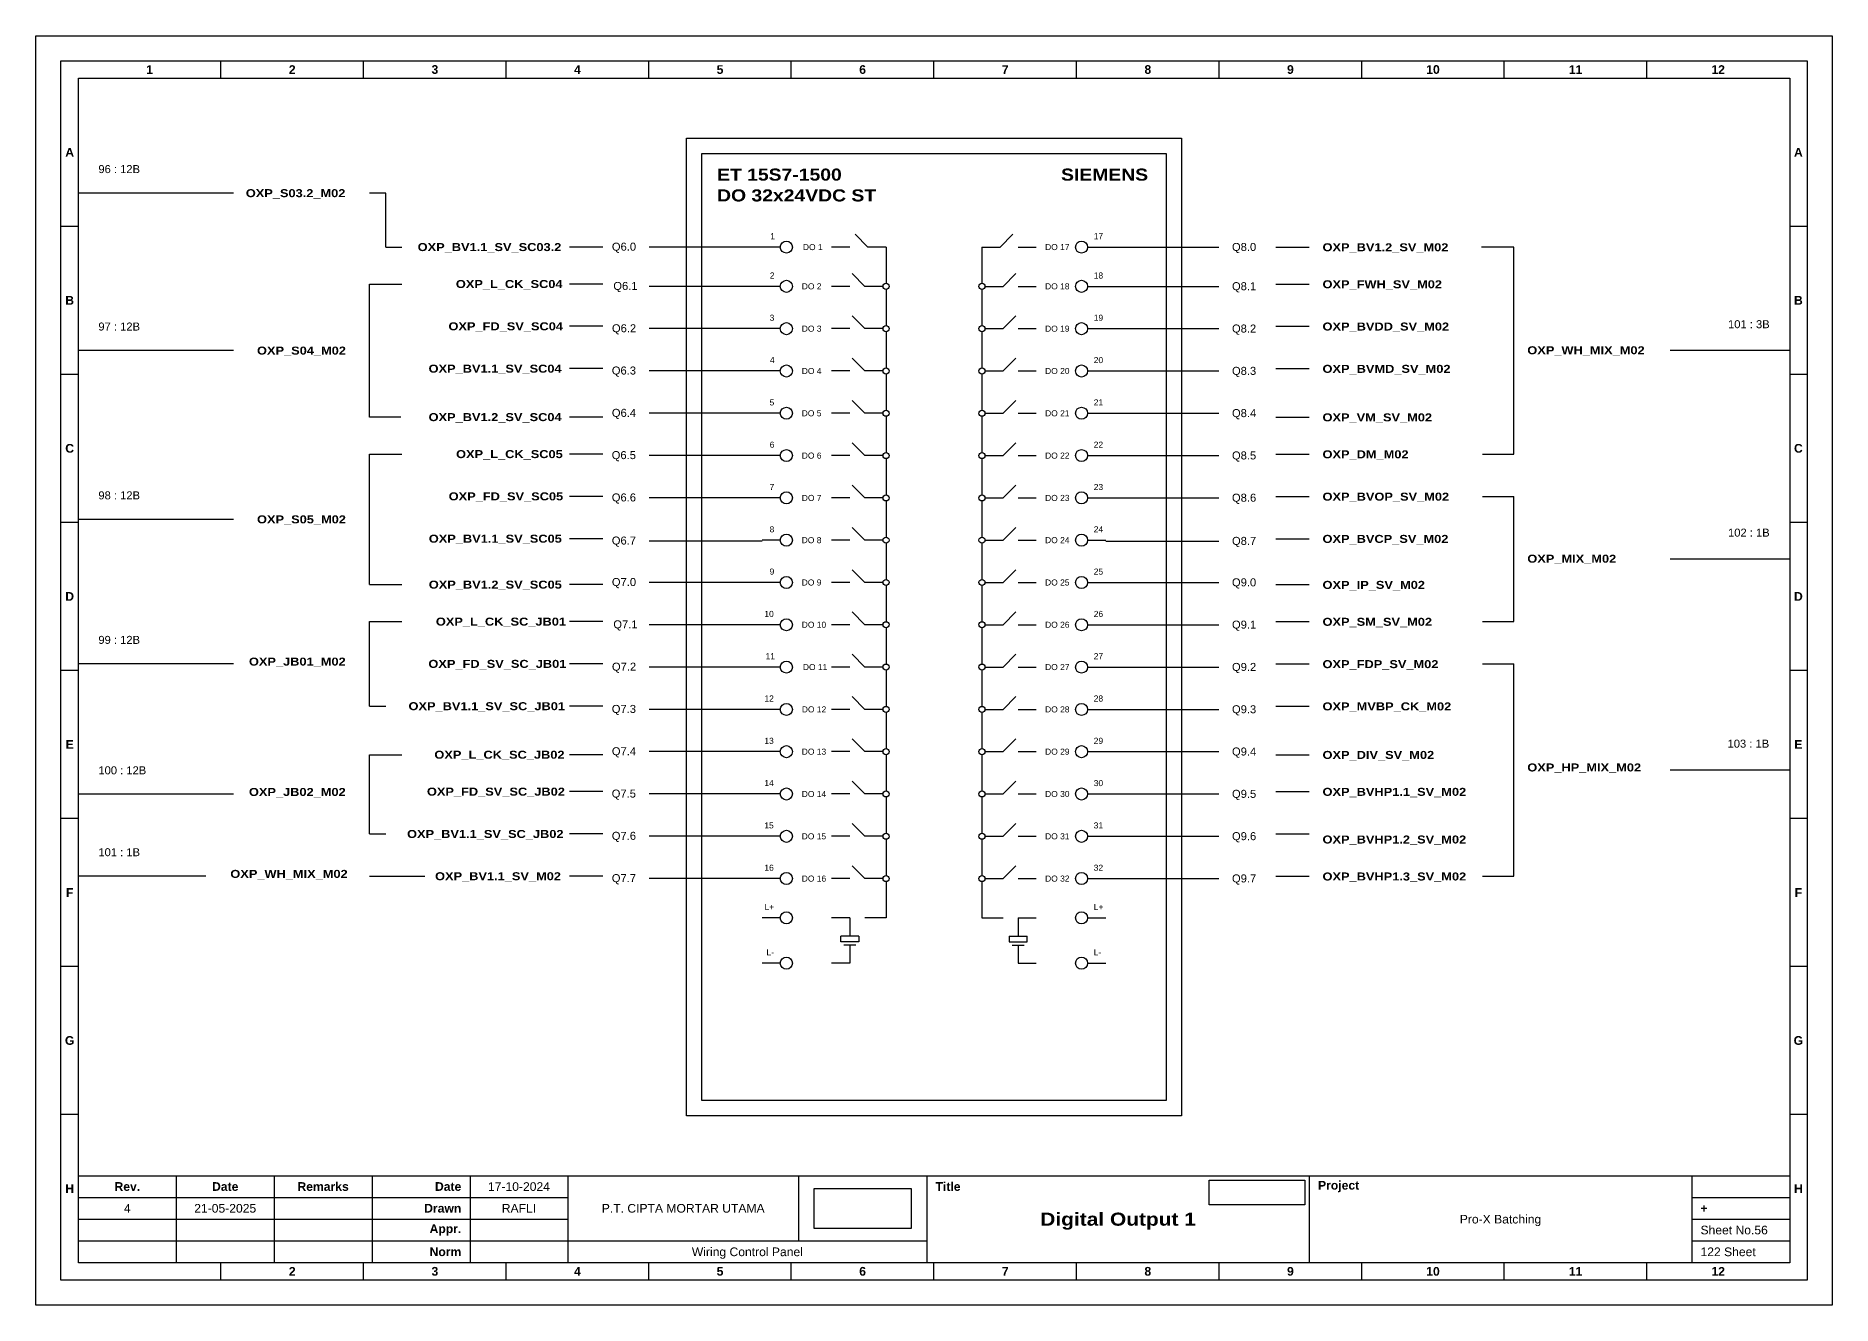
# Model space of a CAD drawing. Header units: centimetres. Extents: x 629 to 3405, y 1037 to 2279.
# Drawn here: x 2193.3 to 2462.7, y 1274.9 to 1465.4 of the extents above; entities that cross this region are included whole.
import ezdxf
from ezdxf.enums import TextEntityAlignment as Align

# ---------------------------------------------------------------- set-up
doc = ezdxf.new("R2010")
doc.units = ezdxf.units.CM
doc.header["$MEASUREMENT"] = 0
doc.styles.add('Bold', font='ariblk.ttf', dxfattribs={"height": 25.4})
doc.styles.get("Standard").update_dxf_attribs({"font": 'arial.ttf'})
picture_1 = doc.add_image_def('image1.png', size_in_pixel=(2048, 847))
picture_2 = doc.add_image_def('image2.png', size_in_pixel=(2092, 542))

# ---------------------------------------------------------------- blocks, each defined once
blk = doc.blocks.new('KOP MU PROJECT')
at = {"color": 6, "ltscale": 50}
for p, q in [((27.74, 184.05), (27.74, 186.66)), ((49.13, 184.05), (49.13, 186.66)), ((70.51, 184.05), (70.51, 186.66)), ((91.89, 184.05), (91.89, 186.66)), ((113.27, 184.05), (113.27, 186.66)), ((134.66, 184.05), (134.66, 186.66)), ((156.04, 184.05), (156.04, 186.66)), ((177.42, 184.05), (177.42, 186.66)), ((198.8, 184.05), (198.8, 186.66)), ((220.19, 184.05), (220.19, 186.66)), ((241.57, 184.05), (241.57, 186.66)), ((6.36, 161.84), (3.75, 161.84)), ((265.59, 161.84), (262.98, 161.84)), ((6.36, 139.63), (3.75, 139.63)), ((265.59, 139.63), (262.98, 139.63)), ((6.36, 117.42), (3.75, 117.42)), ((265.59, 117.42), (262.98, 117.42)), ((6.36, 95.22), (3.75, 95.22)), ((265.59, 95.22), (262.98, 95.22)), ((6.36, 73.01), (3.75, 73.01)), ((265.59, 73.01), (262.98, 73.01)), ((6.36, 50.8), (3.75, 50.8)), ((265.59, 50.8), (262.98, 50.8)), ((6.36, 28.59), (3.75, 28.59)), ((265.59, 28.59), (262.98, 28.59)), ((27.74, 3.75), (27.74, 6.36)), ((49.13, 3.75), (49.13, 6.36)), ((70.51, 3.75), (70.51, 6.36)), ((91.89, 3.75), (91.89, 6.36)), ((113.27, 3.75), (113.27, 6.36)), ((134.66, 3.75), (134.66, 6.36)), ((156.04, 3.75), (156.04, 6.36)), ((177.42, 3.75), (177.42, 6.36)), ((198.8, 3.75), (198.8, 6.36)), ((220.19, 3.75), (220.19, 6.36)), ((241.57, 3.75), (241.57, 6.36))]:
    blk.add_line(p, q, dxfattribs=at)
at = {"ltscale": 50}
for p, q in [((6.36, 19.41), (262.98, 19.41)), ((21.04, 19.41), (21.04, 6.36)), ((35.72, 19.41), (35.72, 6.36)), ((50.41, 19.41), (50.41, 6.36)), ((65.09, 19.41), (65.09, 6.36)), ((79.77, 19.41), (79.77, 6.36)), ((114.35, 19.41), (114.35, 9.62)), ((133.6, 19.41), (133.6, 6.36)), ((190.95, 19.41), (190.95, 6.36)), ((248.3, 19.41), (248.3, 6.36)), ((6.36, 16.15), (79.77, 16.15)), ((248.3, 16.15), (262.98, 16.15)), ((6.36, 12.89), (79.77, 12.89)), ((248.3, 12.89), (262.98, 12.89)), ((6.36, 9.62), (133.6, 9.62)), ((248.3, 9.62), (262.98, 9.62))]:
    blk.add_line(p, q, dxfattribs=at)
at = {"color": 1, "ltscale": 50}
blk.add_lwpolyline([(269.34, 0), (0, 0), (0, 190.41), (269.34, 190.41)], close=True, dxfattribs=at)
at = {"color": 6, "ltscale": 50}
for points in [[(265.59, 3.75), (3.75, 3.75), (3.75, 186.66), (265.59, 186.66)], [(262.98, 6.36), (6.36, 6.36), (6.36, 184.05), (262.98, 184.05)]]:
    blk.add_lwpolyline(points, close=True, dxfattribs=at)
at = {"ltscale": 50, "char_height": 1.305, "attachment_point": 4}
for s, width, heights, insert in [('\\pxqc;{\\fArial|b1|i0|c0|p34;1}', 21.3825, [2.51], (6.36, 185.36)), ('\\pxqc;{\\fArial|b1|i0|c0|p34;2}', 21.3825, [2.51], (27.74, 185.36)), ('\\pxqc;{\\fArial|b1|i0|c0|p34;3}', 21.3825, [2.51], (49.13, 185.36)), ('\\pxqc;{\\fArial|b1|i0|c0|p34;4}', 21.3825, [2.51], (70.51, 185.36)), ('\\pxqc;{\\fArial|b1|i0|c0|p34;5}', 21.3825, [2.51], (91.89, 185.36)), ('\\pxqc;{\\fArial|b1|i0|c0|p34;6}', 21.3825, [2.51], (113.27, 185.36)), ('\\pxqc;{\\fArial|b1|i0|c0|p34;7}', 21.3825, [2.51], (134.66, 185.36)), ('\\pxqc;{\\fArial|b1|i0|c0|p34;8}', 21.3825, [2.51], (156.04, 185.36)), ('\\pxqc;{\\fArial|b1|i0|c0|p34;9}', 21.3825, [2.51], (177.42, 185.36)), ('\\pxqc;{\\fArial|b1|i0|c0|p34;10}', 21.3825, [2.51], (198.8, 185.36)), ('\\pxqc;{\\fArial|b1|i0|c0|p34;11}', 21.3825, [2.51], (220.19, 185.36)), ('\\pxqc;{\\fArial|b1|i0|c0|p34;12}', 21.3825, [2.51], (241.57, 185.36)), ('\\pxqc;{\\fArial|b1|i0|c0|p34;A}', 2.61, [2.51], (3.75, 172.95)), ('\\pxqc;{\\fArial|b1|i0|c0|p34;A}', 2.61, [2.51], (262.98, 172.95)), ('\\pxqc;{\\fArial|b1|i0|c0|p34;B}', 2.61, [2.51], (3.75, 150.74)), ('\\pxqc;{\\fArial|b1|i0|c0|p34;B}', 2.61, [2.51], (262.98, 150.74)), ('\\pxqc;{\\fArial|b1|i0|c0|p34;C}', 2.61, [2.51], (3.75, 128.53)), ('\\pxqc;{\\fArial|b1|i0|c0|p34;C}', 2.61, [2.51], (262.98, 128.53)), ('\\pxqc;{\\fArial|b1|i0|c0|p34;D}', 2.61, [2.51], (3.75, 106.32)), ('\\pxqc;{\\fArial|b1|i0|c0|p34;D}', 2.61, [2.51], (262.98, 106.32)), ('\\pxqc;{\\fArial|b1|i0|c0|p34;E}', 2.61, [2.51], (3.75, 84.11)), ('\\pxqc;{\\fArial|b1|i0|c0|p34;E}', 2.61, [2.51], (262.98, 84.11)), ('\\pxqc;{\\fArial|b1|i0|c0|p34;F}', 2.61, [2.51], (3.75, 61.9)), ('\\pxqc;{\\fArial|b1|i0|c0|p34;F}', 2.61, [2.51], (262.98, 61.9)), ('\\pxqc;{\\fArial|b1|i0|c0|p34;G}', 2.61, [2.51], (3.75, 39.69)), ('\\pxqc;{\\fArial|b1|i0|c0|p34;G}', 2.61, [2.51], (262.98, 39.69)), ('\\pxqc;{\\fArial|b1|i0|c0|p34;H}', 2.61, [2.51], (3.75, 17.47)), ('\\pxqc;{\\fArial|b1|i0|c0|p34;Rev.}', 14.6811, [2.88], (6.36, 17.78)), ('\\pxqc;{\\fArial|b1|i0|c0|p34;Date}', 14.6811, [2.88], (21.04, 17.78)), ('\\pxqc;{\\fArial|b1|i0|c0|p34;Remarks}', 14.6811, [2.88], (35.72, 17.78)), ('\\pxqr;{\\fArial|b1|i0|c0|p34;Date}', 13.3761, [2.88], (50.41, 17.78)), ('\\pxql;{\\fArial|b1|i0|c0|p34;Title}', 50.2419, [2.88], (134.9, 17.78)), ('\\pxql;{\\fArial|b1|i0|c0|p34;Project}', 50.2419, [2.88], (192.25, 17.78)), ('\\pxqc;{\\fArial|b1|i0|c0|p34;H}', 2.61, [2.51], (262.98, 17.47)), ('\\pxqr;{\\fArial|b1|i0|c0|p34;Drawn}', 13.3761, [2.88], (50.41, 14.52)), ('\\pxql;{\\fArial|b1|i0|c0|p34;+}', 14.6811, [2.88], (249.61, 14.52)), ('\\pxqr;{\\fArial|b1|i0|c0|p34;Appr.}', 13.3761, [2.88], (50.41, 11.26)), ('\\pxqr;{\\fArial|b1|i0|c0|p34;Norm}', 13.3761, [2.88], (50.41, 7.99)), ('\\pxqc;{\\fArial|b1|i0|c0|p34;2}', 21.3825, [2.51], (27.74, 5.06)), ('\\pxqc;{\\fArial|b1|i0|c0|p34;3}', 21.3825, [2.51], (49.13, 5.06)), ('\\pxqc;{\\fArial|b1|i0|c0|p34;4}', 21.3825, [2.51], (70.51, 5.06)), ('\\pxqc;{\\fArial|b1|i0|c0|p34;5}', 21.3825, [2.51], (91.89, 5.06)), ('\\pxqc;{\\fArial|b1|i0|c0|p34;6}', 21.3825, [2.51], (113.27, 5.06)), ('\\pxqc;{\\fArial|b1|i0|c0|p34;7}', 21.3825, [2.51], (134.66, 5.06)), ('\\pxqc;{\\fArial|b1|i0|c0|p34;8}', 21.3825, [2.51], (156.04, 5.06)), ('\\pxqc;{\\fArial|b1|i0|c0|p34;9}', 21.3825, [2.51], (177.42, 5.06)), ('\\pxqc;{\\fArial|b1|i0|c0|p34;10}', 21.3825, [2.51], (198.8, 5.06)), ('\\pxqc;{\\fArial|b1|i0|c0|p34;11}', 21.3825, [2.51], (220.19, 5.06)), ('\\pxqc;{\\fArial|b1|i0|c0|p34;12}', 21.3825, [2.51], (241.57, 5.06))]:
    blk.add_mtext_dynamic_manual_height_columns(s, width=width, gutter_width=0.0326, heights=heights, dxfattribs=dict(at, insert=insert))
at = {"ltscale": 50}
for tag, p in [('DATECREATED', (72.43, 17.78)), ('REV', (13.7, 14.52)), ('REVDATE', (28.38, 14.52)), ('REMARKS', (43.06, 14.52)), ('DRAWN', (72.43, 14.52)), ('COMPANY', (97.06, 14.52)), ('PROJECT', (219.62, 12.89)), ('APPR', (72.43, 11.26)), ('NORM', (72.43, 7.99)), ('DRAWINGCATEGORY', (106.68, 7.99)), ('DESCRIPTION', (162.27, 10.03))]:
    blk.add_attdef(tag, text='', height=1.3, dxfattribs=at).set_placement(p, align=Align.MIDDLE_CENTER)
at = {"ltscale": 50, "style": 'Bold'}
blk.add_attdef('TITLE', text='', height=1.96, dxfattribs=at).set_placement((162.27, 12.89), align=Align.MIDDLE_CENTER)
at = {"ltscale": 50}
for tag, p in [('SHEETNUMBER', (249.61, 11.26)), ('TOTALSHEET', (249.61, 7.99))]:
    blk.add_attdef(tag, text='', height=1.3, dxfattribs=at).set_placement(p, align=Align.MIDDLE_LEFT)
image = blk.add_image(picture_1, insert=(116.72, 11.48), size_in_units=(14.5, 6), dxfattribs=at)
image.dxf.flags = 15
image = blk.add_image(picture_2, insert=(175.94, 15.04), size_in_units=(14.36, 3.72), dxfattribs=at)
image.dxf.flags = 15

msp = doc.modelspace()

# ---------------------------------------------------------------- linework, layer by layer
at = {"color": 146, "ltscale": 50, "true_color": 0x105689}
for p, q in [((2222.99, 1441.77), (2199.71, 1441.77)), ((2245.8, 1441.77), (2243.36, 1441.77)), ((2245.8, 1433.68), (2245.8, 1441.77)), ((2245.8, 1433.68), (2248.23, 1433.68)), ((2278.34, 1433.68), (2273.34, 1433.68)), ((2302.26, 1433.68), (2285.31, 1433.68)), ((2353.78, 1433.68), (2370.73, 1433.68)), ((2379.3, 1433.68), (2384.3, 1433.68)), ((2414.97, 1433.68), (2410.1, 1433.68)), ((2414.97, 1402.62), (2414.97, 1433.68)), ((2243.36, 1408.17), (2243.36, 1428.14)), ((2243.36, 1428.14), (2248.23, 1428.14)), ((2278.34, 1428.14), (2273.34, 1428.14)), ((2302.26, 1427.79), (2285.31, 1427.79)), ((2353.78, 1427.79), (2370.73, 1427.79)), ((2379.3, 1428.14), (2384.3, 1428.14)), ((2278.34, 1421.79), (2273.34, 1421.79)), ((2302.26, 1421.44), (2285.31, 1421.44)), ((2353.78, 1421.44), (2370.73, 1421.44)), ((2379.3, 1421.79), (2384.3, 1421.79)), ((2222.99, 1418.15), (2199.71, 1418.15)), ((2456.33, 1418.15), (2438.43, 1418.15)), ((2278.34, 1415.44), (2273.34, 1415.44)), ((2302.26, 1415.09), (2285.31, 1415.09)), ((2353.78, 1415.09), (2370.73, 1415.09)), ((2379.3, 1415.44), (2384.3, 1415.44)), ((2302.26, 1408.75), (2285.31, 1408.75)), ((2353.78, 1408.75), (2370.73, 1408.75)), ((2248.06, 1408.17), (2243.36, 1408.17)), ((2278.34, 1408.17), (2273.34, 1408.17)), ((2379.3, 1408.17), (2384.3, 1408.17)), ((2243.36, 1383.04), (2243.36, 1402.62)), ((2243.36, 1402.62), (2248.23, 1402.62)), ((2278.34, 1402.62), (2273.34, 1402.62)), ((2302.26, 1402.4), (2285.31, 1402.4)), ((2353.78, 1402.4), (2370.73, 1402.4)), ((2379.3, 1402.62), (2384.3, 1402.62)), ((2410.27, 1402.62), (2414.97, 1402.62)), ((2278.34, 1396.28), (2273.34, 1396.28)), ((2302.26, 1396.05), (2285.31, 1396.05)), ((2353.78, 1396.05), (2370.73, 1396.05)), ((2379.3, 1396.28), (2384.3, 1396.28)), ((2410.27, 1396.28), (2414.97, 1396.28)), ((2414.97, 1377.49), (2414.97, 1396.28)), ((2222.99, 1392.83), (2199.71, 1392.83)), ((2278.34, 1389.93), (2273.34, 1389.93)), ((2379.3, 1389.93), (2384.3, 1389.93)), ((2302.26, 1389.58), (2285.31, 1389.58)), ((2353.78, 1389.58), (2370.73, 1389.58)), ((2456.33, 1386.88), (2438.43, 1386.88)), ((2243.36, 1383.04), (2248.23, 1383.04)), ((2278.34, 1383.04), (2273.34, 1383.04)), ((2302.26, 1383.36), (2285.31, 1383.36)), ((2353.78, 1383.36), (2370.73, 1383.36)), ((2379.3, 1383.04), (2384.3, 1383.04)), ((2243.36, 1364.8), (2243.36, 1377.49)), ((2243.36, 1377.49), (2248.23, 1377.49)), ((2278.34, 1377.49), (2273.34, 1377.49)), ((2302.26, 1377.02), (2285.31, 1377.02)), ((2353.78, 1377.02), (2370.73, 1377.02)), ((2379.3, 1377.49), (2384.3, 1377.49)), ((2410.27, 1377.49), (2414.97, 1377.49)), ((2222.99, 1371.15), (2199.71, 1371.15)), ((2278.34, 1371.15), (2273.34, 1371.15)), ((2379.3, 1371.15), (2384.3, 1371.15)), ((2410.27, 1371.15), (2414.97, 1371.15)), ((2414.97, 1339.29), (2414.97, 1371.15)), ((2302.26, 1370.67), (2285.31, 1370.67)), ((2353.78, 1370.67), (2370.73, 1370.67)), ((2243.36, 1364.8), (2245.8, 1364.8)), ((2278.34, 1364.8), (2273.34, 1364.8)), ((2302.26, 1364.32), (2285.31, 1364.32)), ((2353.78, 1364.32), (2370.73, 1364.32)), ((2379.3, 1364.8), (2384.3, 1364.8)), ((2243.36, 1345.63), (2243.36, 1357.52)), ((2243.36, 1357.52), (2248.23, 1357.52)), ((2278.34, 1357.52), (2273.34, 1357.52)), ((2302.26, 1357.98), (2285.31, 1357.98)), ((2353.78, 1357.98), (2370.73, 1357.98)), ((2379.3, 1357.52), (2384.3, 1357.52)), ((2456.33, 1355.22), (2438.43, 1355.22)), ((2222.99, 1351.58), (2199.71, 1351.58)), ((2278.34, 1351.98), (2273.34, 1351.98)), ((2302.26, 1351.63), (2285.31, 1351.63)), ((2353.78, 1351.63), (2370.73, 1351.63)), ((2379.3, 1351.98), (2384.3, 1351.98)), ((2243.36, 1345.63), (2245.8, 1345.63)), ((2278.34, 1345.63), (2273.34, 1345.63)), ((2302.26, 1345.28), (2285.31, 1345.28)), ((2353.78, 1345.28), (2370.73, 1345.28)), ((2379.3, 1345.63), (2384.3, 1345.63)), ((2218.82, 1339.29), (2199.71, 1339.29)), ((2243.36, 1339.29), (2251.66, 1339.29)), ((2278.34, 1339.29), (2273.34, 1339.29)), ((2302.26, 1338.94), (2285.31, 1338.94)), ((2353.78, 1338.94), (2370.73, 1338.94)), ((2379.3, 1339.29), (2384.3, 1339.29)), ((2410.27, 1339.29), (2414.97, 1339.29))]:
    msp.add_line(p, q, dxfattribs=at)
at = {"ltscale": 50}
for p, q in [((2318.11, 1433.68), (2316.19, 1435.6)), ((2337.92, 1433.68), (2339.85, 1435.6)), ((2315.39, 1433.68), (2312.67, 1433.68)), ((2320.83, 1433.68), (2318.11, 1433.68)), ((2320.83, 1433.68), (2320.83, 1428.24)), ((2335.2, 1433.68), (2337.92, 1433.68)), ((2335.2, 1433.68), (2335.2, 1428.24)), ((2340.64, 1433.68), (2343.36, 1433.68)), ((2315.39, 1427.79), (2312.67, 1427.79)), ((2317.66, 1427.79), (2315.73, 1429.71)), ((2320.38, 1427.79), (2317.66, 1427.79)), ((2335.66, 1427.79), (2338.38, 1427.79)), ((2338.38, 1427.79), (2340.3, 1429.71)), ((2340.64, 1427.79), (2343.36, 1427.79)), ((2320.83, 1427.33), (2320.83, 1421.89)), ((2335.2, 1427.33), (2335.2, 1421.89)), ((2317.66, 1421.44), (2315.73, 1423.36)), ((2338.38, 1421.44), (2340.3, 1423.36)), ((2315.39, 1421.44), (2312.67, 1421.44)), ((2320.38, 1421.44), (2317.66, 1421.44)), ((2320.83, 1420.99), (2320.83, 1415.55)), ((2335.2, 1420.99), (2335.2, 1415.55)), ((2335.66, 1421.44), (2338.38, 1421.44)), ((2340.64, 1421.44), (2343.36, 1421.44)), ((2317.66, 1415.09), (2315.73, 1417.02)), ((2338.38, 1415.09), (2340.3, 1417.02)), ((2315.39, 1415.09), (2312.67, 1415.09)), ((2320.38, 1415.09), (2317.66, 1415.09)), ((2320.83, 1414.64), (2320.83, 1409.2)), ((2335.2, 1414.64), (2335.2, 1409.2)), ((2335.66, 1415.09), (2338.38, 1415.09)), ((2340.64, 1415.09), (2343.36, 1415.09)), ((2315.39, 1408.75), (2312.67, 1408.75)), ((2317.66, 1408.75), (2315.73, 1410.67)), ((2320.38, 1408.75), (2317.66, 1408.75)), ((2335.66, 1408.75), (2338.38, 1408.75)), ((2338.38, 1408.75), (2340.3, 1410.67)), ((2340.64, 1408.75), (2343.36, 1408.75)), ((2320.83, 1408.29), (2320.83, 1402.85)), ((2335.2, 1408.29), (2335.2, 1402.85)), ((2317.66, 1402.4), (2315.73, 1404.32)), ((2338.38, 1402.4), (2340.3, 1404.32)), ((2315.39, 1402.4), (2312.67, 1402.4)), ((2320.38, 1402.4), (2317.66, 1402.4)), ((2320.83, 1401.95), (2320.83, 1396.51)), ((2335.2, 1401.95), (2335.2, 1396.51)), ((2335.66, 1402.4), (2338.38, 1402.4)), ((2340.64, 1402.4), (2343.36, 1402.4)), ((2317.66, 1396.05), (2315.73, 1397.98)), ((2338.38, 1396.05), (2340.3, 1397.98)), ((2315.39, 1396.05), (2312.67, 1396.05)), ((2320.38, 1396.05), (2317.66, 1396.05)), ((2320.83, 1395.6), (2320.83, 1390.16)), ((2335.2, 1395.6), (2335.2, 1390.16)), ((2335.66, 1396.05), (2338.38, 1396.05)), ((2340.64, 1396.05), (2343.36, 1396.05)), ((2317.66, 1389.71), (2315.73, 1391.63)), ((2338.38, 1389.71), (2340.3, 1391.63)), ((2315.39, 1389.71), (2312.67, 1389.71)), ((2320.38, 1389.71), (2317.66, 1389.71)), ((2320.83, 1389.25), (2320.83, 1383.81)), ((2335.2, 1389.25), (2335.2, 1383.81)), ((2335.66, 1389.71), (2338.38, 1389.71)), ((2340.64, 1389.71), (2343.36, 1389.71)), ((2317.66, 1383.36), (2315.73, 1385.28)), ((2338.38, 1383.36), (2340.3, 1385.28)), ((2315.39, 1383.36), (2312.67, 1383.36)), ((2320.38, 1383.36), (2317.66, 1383.36)), ((2320.83, 1382.91), (2320.83, 1377.47)), ((2335.2, 1382.91), (2335.2, 1377.47)), ((2335.66, 1383.36), (2338.38, 1383.36)), ((2340.64, 1383.36), (2343.36, 1383.36)), ((2315.39, 1377.02), (2312.67, 1377.02)), ((2317.66, 1377.02), (2315.73, 1378.94)), ((2320.38, 1377.02), (2317.66, 1377.02)), ((2320.83, 1376.56), (2320.83, 1371.12)), ((2335.2, 1376.56), (2335.2, 1371.12)), ((2335.66, 1377.02), (2338.38, 1377.02)), ((2338.38, 1377.02), (2340.3, 1378.94)), ((2340.64, 1377.02), (2343.36, 1377.02)), ((2317.66, 1370.67), (2315.73, 1372.59)), ((2338.38, 1370.67), (2340.3, 1372.59)), ((2315.39, 1370.67), (2312.67, 1370.67)), ((2320.38, 1370.67), (2317.66, 1370.67)), ((2320.83, 1370.22), (2320.83, 1364.78)), ((2335.2, 1370.22), (2335.2, 1364.78)), ((2335.66, 1370.67), (2338.38, 1370.67)), ((2340.64, 1370.67), (2343.36, 1370.67)), ((2317.66, 1364.32), (2315.73, 1366.25)), ((2338.38, 1364.32), (2340.3, 1366.25)), ((2315.39, 1364.32), (2312.67, 1364.32)), ((2320.38, 1364.32), (2317.66, 1364.32)), ((2320.83, 1363.87), (2320.83, 1358.43)), ((2335.2, 1363.87), (2335.2, 1358.43)), ((2335.66, 1364.32), (2338.38, 1364.32)), ((2340.64, 1364.32), (2343.36, 1364.32)), ((2315.39, 1357.98), (2312.67, 1357.98)), ((2317.66, 1357.98), (2315.73, 1359.9)), ((2320.38, 1357.98), (2317.66, 1357.98)), ((2320.83, 1357.52), (2320.83, 1352.08)), ((2335.2, 1357.52), (2335.2, 1352.08)), ((2335.66, 1357.98), (2338.38, 1357.98)), ((2338.38, 1357.98), (2340.3, 1359.9)), ((2340.64, 1357.98), (2343.36, 1357.98)), ((2317.66, 1351.63), (2315.73, 1353.55)), ((2338.38, 1351.63), (2340.3, 1353.55)), ((2315.39, 1351.63), (2312.67, 1351.63)), ((2320.38, 1351.63), (2317.66, 1351.63)), ((2320.83, 1351.18), (2320.83, 1345.74)), ((2335.2, 1351.18), (2335.2, 1345.74)), ((2335.66, 1351.63), (2338.38, 1351.63)), ((2340.64, 1351.63), (2343.36, 1351.63)), ((2317.66, 1345.28), (2315.73, 1347.21)), ((2338.38, 1345.28), (2340.3, 1347.21)), ((2315.39, 1345.28), (2312.67, 1345.28)), ((2320.38, 1345.28), (2317.66, 1345.28)), ((2320.83, 1344.83), (2320.83, 1339.39)), ((2335.2, 1344.83), (2335.2, 1339.39)), ((2335.66, 1345.28), (2338.38, 1345.28)), ((2340.64, 1345.28), (2343.36, 1345.28)), ((2315.39, 1338.94), (2312.67, 1338.94)), ((2317.66, 1338.94), (2315.73, 1340.86)), ((2320.38, 1338.94), (2317.66, 1338.94)), ((2335.66, 1338.94), (2338.38, 1338.94)), ((2338.38, 1338.94), (2340.3, 1340.86)), ((2340.64, 1338.94), (2343.36, 1338.94)), ((2320.83, 1338.48), (2320.83, 1333.04)), ((2335.2, 1338.48), (2335.2, 1333.04)), ((2315.39, 1333.04), (2312.67, 1333.04)), ((2315.39, 1333.04), (2315.39, 1330.32)), ((2320.83, 1333.04), (2317.66, 1333.04)), ((2335.2, 1333.04), (2338.38, 1333.04)), ((2340.64, 1333.04), (2343.36, 1333.04)), ((2340.64, 1333.04), (2340.64, 1330.32)), ((2316.75, 1330.32), (2314.03, 1330.32)), ((2314.03, 1329.43), (2314.03, 1330.32)), ((2316.75, 1329.43), (2314.03, 1329.43)), ((2316.3, 1328.96), (2314.48, 1328.96)), ((2315.39, 1328.96), (2315.39, 1326.24)), ((2316.75, 1330.32), (2316.75, 1329.43)), ((2339.28, 1330.32), (2342, 1330.32)), ((2339.28, 1330.32), (2339.28, 1329.43)), ((2339.28, 1329.43), (2342, 1329.43)), ((2339.74, 1328.96), (2341.55, 1328.96)), ((2340.64, 1328.96), (2340.64, 1326.24)), ((2342, 1329.43), (2342, 1330.32)), ((2315.39, 1326.24), (2312.67, 1326.24)), ((2340.64, 1326.24), (2343.36, 1326.24))]:
    msp.add_line(p, q, dxfattribs=at)
at = {"color": 6, "ltscale": 50}
for p, q in [((2304.98, 1433.68), (2302.26, 1433.68)), ((2351.06, 1433.68), (2353.78, 1433.68)), ((2304.98, 1427.79), (2302.26, 1427.79)), ((2351.06, 1427.79), (2353.78, 1427.79)), ((2304.98, 1421.44), (2302.26, 1421.44)), ((2351.06, 1421.44), (2353.78, 1421.44)), ((2304.98, 1415.09), (2302.26, 1415.09)), ((2351.06, 1415.09), (2353.78, 1415.09)), ((2304.98, 1408.75), (2302.26, 1408.75)), ((2351.06, 1408.75), (2353.78, 1408.75)), ((2304.98, 1402.4), (2302.26, 1402.4)), ((2351.06, 1402.4), (2353.78, 1402.4)), ((2304.98, 1396.05), (2302.26, 1396.05)), ((2351.06, 1396.05), (2353.78, 1396.05)), ((2304.98, 1389.71), (2302.26, 1389.71)), ((2351.06, 1389.71), (2353.78, 1389.71)), ((2304.98, 1383.36), (2302.26, 1383.36)), ((2351.06, 1383.36), (2353.78, 1383.36)), ((2304.98, 1377.02), (2302.26, 1377.02)), ((2351.06, 1377.02), (2353.78, 1377.02)), ((2304.98, 1370.67), (2302.26, 1370.67)), ((2351.06, 1370.67), (2353.78, 1370.67)), ((2304.98, 1364.32), (2302.26, 1364.32)), ((2351.06, 1364.32), (2353.78, 1364.32)), ((2304.98, 1357.98), (2302.26, 1357.98)), ((2351.06, 1357.98), (2353.78, 1357.98)), ((2304.98, 1351.63), (2302.26, 1351.63)), ((2351.06, 1351.63), (2353.78, 1351.63)), ((2304.98, 1345.28), (2302.26, 1345.28)), ((2351.06, 1345.28), (2353.78, 1345.28)), ((2304.98, 1338.94), (2302.26, 1338.94)), ((2351.06, 1338.94), (2353.78, 1338.94)), ((2304.98, 1333.04), (2302.26, 1333.04)), ((2351.06, 1333.04), (2353.78, 1333.04)), ((2304.98, 1326.24), (2302.26, 1326.24)), ((2351.06, 1326.24), (2353.78, 1326.24))]:
    msp.add_line(p, q, dxfattribs=at)
at = {"ltscale": 50}
msp.add_lwpolyline([(2290.92, 1450), (2365.11, 1450), (2365.11, 1303.36), (2290.92, 1303.36)], close=True, dxfattribs=at)
at = {"color": 6, "ltscale": 50}
msp.add_lwpolyline([(2293.19, 1447.73), (2362.84, 1447.73), (2362.84, 1305.63), (2293.19, 1305.63)], close=True, dxfattribs=at)
at = {"color": 6, "ltscale": 20}
for centre in [(2305.88, 1433.68), (2350.15, 1433.68), (2305.88, 1427.79), (2350.15, 1427.79), (2305.88, 1421.44), (2350.15, 1421.44), (2305.88, 1415.09), (2350.15, 1415.09), (2305.88, 1408.75), (2350.15, 1408.75), (2305.88, 1402.4), (2350.15, 1402.4), (2305.88, 1396.05), (2350.15, 1396.05), (2305.88, 1389.71), (2350.15, 1389.71), (2305.88, 1383.36), (2350.15, 1383.36), (2305.88, 1377.02), (2350.15, 1377.02), (2305.88, 1370.67), (2350.15, 1370.67), (2305.88, 1364.32), (2350.15, 1364.32), (2305.88, 1357.98), (2350.15, 1357.98), (2305.88, 1351.63), (2350.15, 1351.63), (2305.88, 1345.28), (2350.15, 1345.28), (2305.88, 1338.94), (2350.15, 1338.94), (2305.88, 1333.04), (2350.15, 1333.04), (2305.88, 1326.24), (2350.15, 1326.24)]:
    msp.add_circle(centre, 0.907, dxfattribs=at)
at = {"ltscale": 20}
for centre in [(2320.83, 1427.79), (2335.2, 1427.79), (2320.83, 1421.44), (2335.2, 1421.44), (2320.83, 1415.09), (2335.2, 1415.09), (2320.83, 1408.75), (2335.2, 1408.75), (2320.83, 1402.4), (2335.2, 1402.4), (2320.83, 1396.05), (2335.2, 1396.05), (2320.83, 1389.71), (2335.2, 1389.71), (2320.83, 1383.36), (2335.2, 1383.36), (2320.83, 1377.02), (2335.2, 1377.02), (2320.83, 1370.67), (2335.2, 1370.67), (2320.83, 1364.32), (2335.2, 1364.32), (2320.83, 1357.98), (2335.2, 1357.98), (2320.83, 1351.63), (2335.2, 1351.63), (2320.83, 1345.28), (2335.2, 1345.28), (2320.83, 1338.94), (2335.2, 1338.94)]:
    msp.add_circle(centre, 0.453, dxfattribs=at)

# ---------------------------------------------------------------- block references
msp.add_blockref('KOP MU PROJECT', (2193.35, 1274.95)).add_auto_attribs({'TITLE': 'Digital Output 1', 'PROJECT': 'Pro-X Batching', 'COMPANY': 'P.T. CIPTA MORTAR UTAMA', 'DRAWINGCATEGORY': 'Wiring Control Panel', 'DRAWN': 'RAFLI', 'DATECREATED': '17-10-2024', 'REVDATE': '21-05-2025', 'REV': '4', 'SHEETNUMBER': 'Sheet No.56', 'TOTALSHEET': '122 Sheet'})

# ---------------------------------------------------------------- texts
at = {"ltscale": 500}
for s, height, p in [('96 : 12B', 1.2, (2202.71, 1444.42, -2)), ('1', 0.907, (2303.46, 1434.59)), ('17', 0.907, (2351.97, 1434.59)), ('2', 0.907, (2303.4, 1428.69)), ('18', 0.907, (2351.97, 1428.69)), ('97 : 12B', 1.2, (2202.71, 1420.8, -2)), ('3', 0.907, (2303.37, 1422.35)), ('19', 0.907, (2351.97, 1422.35)), ('4', 0.907, (2303.41, 1416)), ('20', 0.907, (2351.97, 1416)), ('5', 0.907, (2303.36, 1409.65)), ('21', 0.907, (2351.97, 1409.65)), ('6', 0.907, (2303.38, 1403.31)), ('22', 0.907, (2351.97, 1403.31)), ('7', 0.907, (2303.36, 1396.96)), ('23', 0.907, (2351.97, 1396.96)), ('98 : 12B', 1.2, (2202.71, 1395.47, -2)), ('8', 0.907, (2303.37, 1390.61)), ('24', 0.907, (2351.97, 1390.61)), ('9', 0.907, (2303.37, 1384.27)), ('25', 0.907, (2351.97, 1384.27)), ('10', 0.907, (2302.58, 1377.92)), ('26', 0.907, (2351.97, 1377.92)), ('99 : 12B', 1.2, (2202.71, 1373.79, -2)), ('11', 0.907, (2302.76, 1371.58)), ('27', 0.907, (2351.97, 1371.58)), ('12', 0.907, (2302.59, 1365.23)), ('28', 0.907, (2351.97, 1365.23)), ('13', 0.907, (2302.58, 1358.88)), ('29', 0.907, (2351.97, 1358.88)), ('100 : 12B', 1.2, (2202.71, 1354.22, -2)), ('14', 0.907, (2302.58, 1352.54)), ('30', 0.907, (2351.97, 1352.54)), ('15', 0.907, (2302.57, 1346.19)), ('31', 0.907, (2351.97, 1346.19)), ('101 : 1B', 1.2, (2202.71, 1341.93, -2)), ('16', 0.907, (2302.58, 1339.84)), ('32', 0.907, (2351.97, 1339.84)), ('L+', 0.907, (2302.6, 1333.95)), ('L+', 0.907, (2351.97, 1333.95)), ('L-', 0.907, (2302.89, 1327.15)), ('L-', 0.907, (2351.97, 1327.15))]:
    msp.add_text(s, height=height, dxfattribs=at).set_placement(p, align=Align.BOTTOM_LEFT)
at = {"ltscale": 500, "style": 'Bold'}
for s, p in [('ET 15S7-1500', (2295.49, 1445.46)), ('DO 32x24VDC ST', (2295.49, 1442.34))]:
    msp.add_text(s, height=1.8132, dxfattribs=at).set_placement(p, align=Align.TOP_LEFT)
msp.add_text('SIEMENS', height=1.813, dxfattribs=at).set_placement((2360.12, 1445.46), align=Align.TOP_RIGHT)
for s, p in [('OXP_S03.2_M02', (2224.82, 1441.77)), ('OXP_BV1.1_SV_SC03.2', (2250.59, 1433.68)), ('OXP_BV1.2_SV_M02', (2386.28, 1433.65)), ('OXP_L_CK_SC04', (2256.32, 1428.14)), ('OXP_FWH_SV_M02', (2386.28, 1428.1)), ('OXP_FD_SV_SC04', (2255.21, 1421.79)), ('OXP_BVDD_SV_M02', (2386.28, 1421.76)), ('OXP_S04_M02', (2226.5, 1418.15)), ('OXP_WH_MIX_M02', (2416.99, 1418.2)), ('OXP_BV1.1_SV_SC04', (2252.23, 1415.44)), ('OXP_BVMD_SV_M02', (2386.28, 1415.41)), ('OXP_BV1.2_SV_SC04', (2252.23, 1408.17)), ('OXP_VM_SV_M02', (2386.28, 1408.13)), ('OXP_L_CK_SC05', (2256.35, 1402.62)), ('OXP_DM_M02', (2386.28, 1402.59)), ('OXP_FD_SV_SC05', (2255.24, 1396.28)), ('OXP_BVOP_SV_M02', (2386.28, 1396.24)), ('OXP_S05_M02', (2226.5, 1392.83)), ('OXP_BV1.1_SV_SC05', (2252.26, 1389.93)), ('OXP_BVCP_SV_M02', (2386.28, 1389.9)), ('OXP_MIX_M02', (2416.99, 1386.93)), ('OXP_BV1.2_SV_SC05', (2252.26, 1383.04)), ('OXP_IP_SV_M02', (2386.28, 1383)), ('OXP_L_CK_SC_JB01', (2253.32, 1377.49)), ('OXP_SM_SV_M02', (2386.28, 1377.46)), ('OXP_JB01_M02', (2225.29, 1371.49)), ('OXP_FD_SV_SC_JB01', (2252.2, 1371.15)), ('OXP_FDP_SV_M02', (2386.28, 1371.11)), ('OXP_BV1.1_SV_SC_JB01', (2249.22, 1364.8)), ('OXP_MVBP_CK_M02', (2386.28, 1364.77)), ('OXP_L_CK_SC_JB02', (2253.1, 1357.52)), ('OXP_DIV_SV_M02', (2386.28, 1357.49)), ('OXP_HP_MIX_M02', (2416.99, 1355.61)), ('OXP_JB02_M02', (2225.29, 1351.93)), ('OXP_FD_SV_SC_JB02', (2251.98, 1351.98)), ('OXP_BVHP1.1_SV_M02', (2386.28, 1351.95)), ('OXP_BV1.1_SV_SC_JB02', (2249, 1345.63)), ('OXP_BVHP1.2_SV_M02', (2386.28, 1344.8)), ('OXP_WH_MIX_M02', (2222.5, 1339.64)), ('OXP_BV1.1_SV_M02', (2253.2, 1339.29)), ('OXP_BVHP1.3_SV_M02', (2386.28, 1339.25))]:
    msp.add_text(s, height=1.2, dxfattribs=at).set_placement(p, align=Align.MIDDLE_LEFT)
at = {"ltscale": 500}
for s, p in [('Q6.0', (2279.71, 1433.74)), ('Q8.0', (2372.7, 1433.7)), ('Q6.1', (2279.93, 1427.85)), ('Q8.1', (2372.7, 1427.81)), ('Q6.2', (2279.72, 1421.5)), ('Q8.2', (2372.7, 1421.46)), ('Q6.3', (2279.7, 1415.16)), ('Q8.3', (2372.7, 1415.11)), ('Q6.4', (2279.71, 1408.81)), ('Q8.4', (2372.7, 1408.77)), ('Q6.5', (2279.69, 1402.47)), ('Q8.5', (2372.7, 1402.42)), ('Q6.6', (2279.7, 1396.12)), ('Q8.6', (2372.7, 1396.08)), ('Q6.7', (2279.7, 1389.65)), ('Q8.7', (2372.7, 1389.6)), ('Q7.0', (2279.71, 1383.43)), ('Q9.0', (2372.7, 1383.38)), ('Q7.1', (2279.93, 1377.08)), ('Q9.1', (2372.7, 1377.04)), ('Q7.2', (2279.72, 1370.73)), ('Q9.2', (2372.7, 1370.69)), ('Q7.3', (2279.7, 1364.39)), ('Q9.3', (2372.7, 1364.34)), ('Q7.4', (2279.71, 1358.04)), ('Q9.4', (2372.7, 1358)), ('Q7.5', (2279.69, 1351.69)), ('Q9.5', (2372.7, 1351.65)), ('Q7.6', (2279.7, 1345.35)), ('Q9.6', (2372.7, 1345.3)), ('Q7.7', (2279.7, 1339)), ('Q9.7', (2372.7, 1338.96))]:
    msp.add_text(s, height=1.2, dxfattribs=at).set_placement(p, align=Align.MIDDLE_LEFT)
for s, p in [('DO 1', (2311.32, 1433.68)), ('DO 17', (2348.34, 1433.68)), ('DO 2', (2311.15, 1427.79)), ('DO 18', (2348.34, 1427.79)), ('DO 3', (2311.15, 1421.44)), ('DO 19', (2348.34, 1421.44)), ('DO 4', (2311.15, 1415.09)), ('DO 20', (2348.34, 1415.09)), ('DO 5', (2311.14, 1408.75)), ('DO 21', (2348.34, 1408.75)), ('DO 6', (2311.15, 1402.4)), ('DO 22', (2348.34, 1402.4)), ('DO 7', (2311.15, 1396.05)), ('DO 23', (2348.34, 1396.05)), ('DO 8', (2311.14, 1389.71)), ('DO 24', (2348.34, 1389.71)), ('DO 9', (2311.14, 1383.36)), ('DO 25', (2348.34, 1383.36)), ('DO 10', (2311.85, 1377.02)), ('DO 26', (2348.34, 1377.02)), ('DO 11', (2312.02, 1370.67)), ('DO 27', (2348.34, 1370.67)), ('DO 12', (2311.86, 1364.32)), ('DO 28', (2348.34, 1364.32)), ('DO 13', (2311.85, 1357.98)), ('DO 29', (2348.34, 1357.98)), ('DO 14', (2311.85, 1351.63)), ('DO 30', (2348.34, 1351.63)), ('DO 15', (2311.84, 1345.28)), ('DO 31', (2348.34, 1345.28)), ('DO 16', (2311.85, 1338.94)), ('DO 32', (2348.34, 1338.94))]:
    msp.add_text(s, height=0.907, dxfattribs=at).set_placement(p, align=Align.MIDDLE_RIGHT)
for s, p in [('101 : 3B', (2453.33, 1421.15, -2)), ('102 : 1B', (2453.33, 1389.88, -2)), ('103 : 1B', (2453.26, 1358.22))]:
    msp.add_text(s, height=1.2, dxfattribs=at).set_placement(p, align=Align.BOTTOM_RIGHT)

doc.saveas('drawing.dxf')
